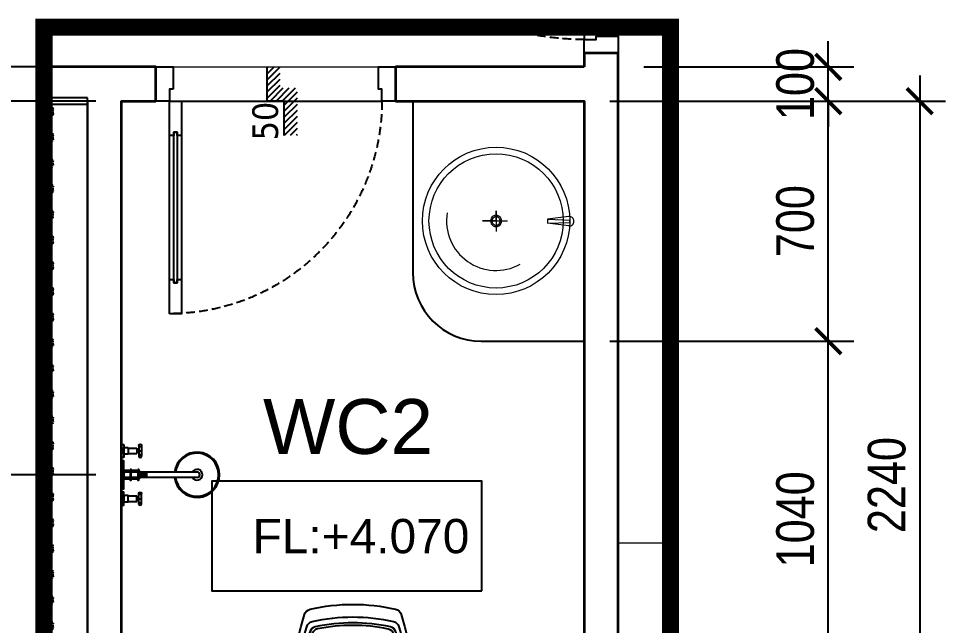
# Model space of a CAD drawing. Header units: inches. Extents: x 236662 to 497023, y -248575 to 81795.
# Drawn here: x 284442 to 287148, y -201873 to -200103 of the extents above; entities that cross this region are included whole.
import ezdxf
from ezdxf.enums import TextEntityAlignment as Align
from ezdxf.xclip import XClip

# ---------------------------------------------------------------- set-up
doc = ezdxf.new("R2010")
doc.units = ezdxf.units.IN
doc.header["$LTSCALE"] = 10
doc.header["$MEASUREMENT"] = 0
doc.header["$XCLIPFRAME"] = 2
doc.set_wipeout_variables(frame=1)
for name, pattern in [('ACAD_ISO02W100', [15, 12, -3]), ('CENTER', [2, 1.25, -0.25, 0.25, -0.25]), ('HIDDEN', [0.375, 0.25, -0.125])]:
    doc.linetypes.add(name, pattern=pattern)
for name, color, linetype in [('01. HP_TEXT', 9, 'Continuous'), ('04. HP_CUA', 153, 'Continuous'), ('07. HP_KY HIEU', 43, 'Continuous'), ('08. HP_DIM', 118, 'Continuous'), ('10. HP_VAT DUNG 1', 144, 'Continuous')]:
    doc.layers.add(name, color=color, linetype=linetype)
for name, color, linetype, lineweight in [('02. HP_BE TONG', 1, 'Continuous', 35), ('03. HP_TUONG', 2, 'Continuous', 35), ('05. HP_TRUC', 251, 'CENTER', 5), ('06. HP_THAY 2', 147, 'Continuous', 13), ('09_HP_HATCH', 8, 'Continuous', 5)]:
    doc.layers.add(name, color=color, linetype=linetype, lineweight=lineweight)
doc.styles.add('BAOANNOTE', font='Arial.ttf', dxfattribs={"width": 0.8})
doc.styles.get("Standard").update_dxf_attribs({"font": 'Arial.ttf'})
doc.styles.add('Tahoma', font='Tahoma.ttf')
doc.styles.add('TEXT (none)', font='Arial.ttf')
doc.styles.add('text2', font='VHELVCN.TTF')
doc.dimstyles.new('AL-100 (1-50)', dxfattribs={"dimscale": 0.5, "dimtxt": 220, "dimasz": 150, "dimexe": 150, "dimexo": 150, "dimgap": 80, "dimtad": 1, "dimdec": 0, "dimzin": 9, "dimtxsty": 'text2', "dimblk": 'ARCHTICK', "dimcen": 1, "dimdle": 150, "dimclrd": 256, "dimclre": 256, "dimclrt": 7, "dimadec": 0, "dimazin": 0, "dimtfac": 1, "dimtdec": 0, "dimtix": 1, "dimtmove": 2, "dimatfit": 3, "dimldrblk": 'ARCHTICK', "dimfxl": 1, "dimtolj": 1, "dimtzin": 0, "dimlwd": -1, "dimlwe": -1, "dimarcsym": 0})

# ---------------------------------------------------------------- blocks, each defined once
blk = doc.blocks.new('COT')
at = {"layer": '09_HP_HATCH'}
h = blk.add_hatch(dxfattribs=at)
h.set_pattern_fill('CHAU-01', color=256, scale=15, pattern_type=2)
h.set_pattern_definition([(50, (-55276.96531282458, -37444.20155818248), (107.589027390113, -9.412820247389265), [11.25, -123.75]), (355, (-55276.96531282458, -37444.20155818248), (-20.81270004195, 112.8288200550017), [9, -99]), (100.4514, (-55267.99956082458, -37444.98595918248), (86.77640725710323, 103.415931309143), [9.5610285, -105.1713168]), (46.1842, (-55276.96531282458, -37414.20155818248), (160.0861572938466, -24.82785214935271), [16.875, -185.625]), (96.6356, (-55263.62480107458, -37416.27055423248), (140.1994058323055, 146.1176806350662), [14.3415432, -157.75695]), (351.1842000000001, (-55276.96531282458, -37414.20155818248), (140.1992917700441, 146.1177901387987), [13.5, -148.5]), (21, (-55261.96531282458, -37421.70155818248), (89.53605781776925, -60.39283359980082), [11.25, -123.75]), (326, (-55261.96531282458, -37421.70155818248), (36.49729978823726, 108.7725067570279), [9, -99]), (71.45140000000002, (-55254.50397787459, -37426.73429908248), (126.0333942872235, 48.37957450649287), [9.5610285, -105.1713168]), (37.50000000000001, (-55276.96531282458, -37444.20155818248), (1.8239782975936, 49.93407807469672), [0, -97.8, 0, -100.5, 0, -99.375]), (7.499999999999999, (-55276.96531282458, -37444.20155818248), (39.46043061632229, 59.16175678235403), [0, -57.3, 0, -95.55, 0, -37.875]), (327.5, (-55310.41531282458, -37444.20155818248), (80.07336542586135, -3.383230760156963), [0, -37.5, 0, -117, 0, -155.25]), (317.5, (-55325.41531282458, -37444.20155818248), (87.47792540135794, 15.01574734984766), [0, -48.75, 0, -77.69999999999997, 0, -110.25]), (45, (-55276.96531282458, -37444.20155818248), (-45.07805730064239, 45.07805730064239), []), (45, (-55276.96531282458, -37425.82655818248), (-45.07805730064239, 45.07805730064239), [])])
h.paths.add_polyline_path([(0, -200), (300, -200), (300, 0), (0, 0)])
at = {"layer": '02. HP_BE TONG'}
blk.add_lwpolyline([(0, -200), (300, -200), (300, 0), (0, 0)], close=True, dxfattribs=at)
blk = doc.blocks.new('ádasdwdczxzc')
at = {"layer": '03. HP_TUONG'}
for p in [(-15000, 3599.999999999993), (-9750, 3599.999999999993), (-5550, 3599.999999999993), (-300, 3599.999999999993), (-15000, 199.9999999999927), (-9750, 199.9999999999927), (-5550, 199.9999999999927), (-300, 199.9999999999927)]:
    blk.add_blockref('COT', p, dxfattribs=at)
blk = doc.blocks.new('Level mark - Plan 2')
blk.add_lwpolyline([(12.52534868701946, 0.4000000000000022), (12.52534868701946, 3.600000000000004), (4.641523464083547, 3.600000000000004), (4.641523464083547, 0.4000000000000022)], close=True)
at = {"style": 'BAOANNOTE', "flags": 8}
blk.add_attdef('FL%%P0.000', text='', height=2, dxfattribs=at).set_placement((9, 2.000000000000003), align=Align.MIDDLE_CENTER)
blk = doc.blocks.new('Step Symbol - Metric')
h = blk.add_hatch()
h.set_pattern_fill('_USER', color=0, angle=45, style=0, pattern_type=0)
h.set_pattern_definition([(45, (0, 4), (-0.7071067811865475, 0.7071067811865476), [])])
h.paths.add_polyline_path([(8, 0), (8, -3), (-3, -3), (-3, 1), (-8, 1), (-8, 4), (0, 4), (0, 0)])
at = {"color": 0}
blk.add_lwpolyline([(8, 0), (0, 0), (0, 4), (-8, 4)], dxfattribs=at)
blk.add_attdef('Step', (2, 2), '', height=3, dxfattribs=at)
blk = doc.blocks.new('mb tang 2')
at = {"layer": '03. HP_TUONG'}
blk.add_line((-10100.00000000663, -1110.000000006373), (-10100.00000000815, -1210.000000002939), dxfattribs=at)
for points in [[(-9450.000000010012, -1110.000000000378), (-9450, -1110.000000000378), (-9450, -1070.000000000058), (-9550, -1070.000000000058), (-9550, -1110.000000000378)], [(-10800.00000000628, -1210.000000005937), (-10800.00000000675, -1110.000000006781), (-11600.0000000085, -1110.000000006781), (-11600.00000000861, -1210.00000000812), (-11000.00000000873, -1210.000000008062)], [(-9550, -1110.000000000378), (-10100.00000000663, -1110.000000002939)], [(-9450, -3450), (-9450.000000010012, -1109.999999999913)], [(-10999.99999999988, -3450), (-11000.00000000826, -1210.000000008062)], [(-10899.99999999988, -3450), (-10900.00000000815, -1210.000000006373), (-10800.00000000628, -1210.000000005937)], [(-10100.00000000815, -1210.000000002939), (-9550.000000009546, -1210.000000000087), (-9550, -3450)]]:
    blk.add_lwpolyline(points, dxfattribs=at)
at = {"layer": '06. HP_THAY 2'}
blk.add_line((-9450, -1070.000000000058), (-9450, -150), dxfattribs=at)
blk.add_lwpolyline([(-10800.00000000675, -1110.000000006781), (-10100.00000000815, -1110.000000006781), (-10100.00000000815, -1210.000000002939), (-10800.00000000675, -1210.000000002939)], close=True, dxfattribs=at)
blk.add_lwpolyline([(-8550.000000004133, -2499.999999999884), (-9450.000000004133, -2499.999999999884), (-9450.000000004133, -3450.000000000088), (-8500.000000004133, -3450.000000000088), (-8500.000000004133, -2550.000000000088)], dxfattribs=at)
ref = blk.add_blockref('Level mark - Plan 2', (-11101.24669434689, -2678.928425851657, 312.3036256982155), dxfattribs=dict(xscale=100, yscale=100, zscale=100))
ref.add_attrib('FL%%P0.000', 'FL:+4.070', dxfattribs={"height": 100, "style": 'BAOANNOTE'}).set_placement((-10201.24669434689, -2478.928425851656, 312.3036256982155), align=Align.MIDDLE_CENTER)
at = {"layer": '07. HP_KY HIEU'}
ref = blk.add_blockref('Step Symbol - Metric', (-10425.00000000722, -1210.000000011234), dxfattribs=dict(at, xscale=-12.50000000000002, yscale=12.50000000000002, zscale=12.5, rotation=90))
ref.add_attrib('Step', '50', (-10443.42209519708, -1324.289420730376), dxfattribs={"layer": '0', "color": 7, "height": 75, "rotation": 90, "style": 'Tahoma'})
at = {"layer": '08. HP_DIM'}
blk.add_blockref('ádasdwdczxzc', (0, -3600), dxfattribs=at)
at = {"layer": '01. HP_TEXT', "style": 'TEXT (none)'}
blk.add_text('WC2', height=159.8757443933733, dxfattribs=at).set_placement((-10487.07839062437, -2239.083574016229))
blk = doc.blocks.new('FDGGDFGDFGDFGFD')
at = {"color": 252}
for p, q in [((-127.375466094818, 212.849999998667), (-127.375466094818, 193.9499999987893)), ((-92.27546609507408, 212.849999998667), (-92.27546609507408, 193.9499999987893)), ((-179.999999998894, 204.7499999987195), (-179.999999998894, -204.7499999986321)), ((-146.7221141288173, 181.8006801813899), (-165.8864265785669, 200.9779275346664)), ((-100.3754660949926, 185.8499999988416), (-119.2754660948994, 185.8499999988416)), ((-215.099999998638, 174.9621921248326), (-215.099999998638, -174.9621921247744)), ((-144.8999999990919, 160.6499999990046), (-144.8999999990919, -160.6499999989173)), ((-5.82077e-11, 178.6499999988882), (-126.8999999992084, 178.6499999988882)), ((-5.82077e-11, -178.6499999988009), (-126.8999999992084, -178.6499999988009)), ((-146.7221141288173, -181.8006801813026), (-165.8864265785669, -200.9779275346082))]:
    blk.add_line(p, q, dxfattribs=at)
blk.add_lwpolyline([(-100.3754660949926, 220.9499999986146, -0.3819660112501041), (-92.32562137610512, 213.7499999986612), (-9, 213.7499999986612, -0.4142135623730951), (-5.82077e-11, 204.7499999987195), (-5.82077e-11, -204.7499999986321, -0.4142135623730951), (-9, -213.749999998603), (-170.9999999989522, -213.749999998603, -0.0564364370655281), (-673.166103373398, -128.2105084770883, -0.2718575235499975), (-687.2789320406737, -113.3153966435056, -0.1145472182879914), (-687.1546774774324, 113.3715082927083, -0.2715780745762616), (-673.0457952046999, 128.2452921960794, -0.0564225622034206), (-170.9999999989522, 213.7499999986612), (-127.3253108139033, 213.7499999986612, -0.3819660112501042), (-119.2754660948994, 220.9499999986146)], format="xyb", close=True, dxfattribs=at)
blk.add_lwpolyline([(-236.9977625434986, 195.1602102679317), (-236.9978155011195, 195.1602059842553)], close=True, dxfattribs=at)
for centre, radius, start, end in [((-170.9999999989522, 204.7499999987195), 8.999999999941785, 90, 180), ((-85.00576738244855, -1683.823519866244), 1892.321063672623, 92.87428353285412, 107.6553580714003), ((-85.01164305140264, -1683.781239714036), 1885.078447433602, 94.62454417581213, 107.5276549768078), ((-235.3639867772581, 174.9621921248326), 20.26398677862689, 0, 94.62461857228321), ((-119.2754660948994, 193.9499999987893), 8.09999999994761, 180, 270), ((-100.3754660949926, 193.9499999987893), 8.09999999994761, 270, 0), ((-126.8999999992084, 160.6499999990046), 17.99999999988357, 90, 180), ((-201.2406712780357, 2.91038e-11), 482.7593287175858, 167.5058675054793, 192.4941324945207), ((-652.7832757658907, 100.0560725173855), 20.26398677862689, 107.6553580714003, 167.5058675054793), ((-646.6305329012102, 94.45305171996006), 20.26398677862689, 107.5276549768078, 168.1004920130085), ((-195.5685613050591, -0.5965690602606628), 481.2318084654036, 168.1004920130085, 191.7373468030773), ((-646.8977398388088, -94.36919424845837), 20.26398677862689, 191.7373468030773, 252.4639596688565), ((-652.7832757658907, -100.0560725173272), 20.26398677862689, 192.4941324945207, 252.3446419285996), ((-85.00576738244855, 1683.823519866331), 1892.321063672623, 252.3446419285996, 267.1257164671459), ((-85.00576738244855, 1683.823519866331), 1885.121063672669, 252.4639596688565, 265.3753814277168), ((-235.3639867772581, -174.9621921247744), 20.26398677862689, 265.3753814277168, 0), ((-126.8999999992084, -160.6499999989173), 17.99999999988357, 180, 270), ((-170.9999999989522, -204.7499999986321), 8.999999999941785, 180, 270)]:
    blk.add_arc(centre, radius, start, end, dxfattribs=at)
blk = doc.blocks.new('xi bet')
blk.add_lwpolyline([(-4710337.241941481, 6048009.756053608), (-4710167.141941438, 6048009.756053608, 0.4142135623730951), (-4710157.691941437, 6048019.20605361), (-4710157.691941437, 6048449.181053721, 0.4142135623730951), (-4710167.141941438, 6048458.631053723), (-4710254.633843907, 6048458.631053723, 0.3819660112500659), (-4710263.086180864, 6048466.191053727), (-4710282.931180868, 6048466.191053727, 0.3819660112500354), (-4710291.383517826, 6048458.631053723), (-4710337.241941481, 6048458.631053723, 0.0564225622034208), (-4710864.390026588, 6048368.851110508, 0.2715780745762673), (-4710879.20435298, 6048353.233637405, 0.1145472182880022), (-4710879.334820271, 6048115.212387158, 0.2718575235500133), (-4710864.516350166, 6048099.572519729, 0.0564364370655258)], format="xyb", close=True)
at = {"linetype": 'Continuous', "xscale": -1, "rotation": 180}
blk.add_blockref('FDGGDFGDFGDFGFD', (-4710157.691941437, 6048234.193553668), dxfattribs=at)
blk = doc.blocks.new('DRFHBTY')
at = {"color": 251, "linetype": 'Continuous', "lineweight": 0}
for p, q in [((1752175.233137491, 23778.0170242161), (1752175.233137491, 23817.25276069845)), ((1752175.233137491, 23817.25276069845), (1752175.233137491, 23744.59399088746)), ((1752175.233137491, 23778.0170242161), (1752175.233137491, 23815.79958491004)), ((1752175.233137491, 23815.79958491004), (1752175.233137491, 23747.50034106351)), ((1752204.316261356, 23778.0170242161), (1752144.695857728, 23778.0170242161)), ((1752175.233137491, 23778.0170242161), (1752204.316261356, 23778.0170242161))]:
    blk.add_line(p, q, dxfattribs=at)
at = {"lineweight": 0}
for p, q in [((1752160.458071289, 23565.38633083125), (1752168.120416972, 23627.93605484618)), ((1752168.120416972, 23627.93605484618), (1752170.965504014, 23563.01702418583)), ((1752180.12559629, 23627.93605484618), (1752168.120416972, 23627.93605484618)), ((1752180.12559629, 23627.93605484618), (1752177.280509248, 23563.01702418583)), ((1752187.787941973, 23565.38633083125), (1752180.12559629, 23627.93605484618)), ((1752170.965504014, 23563.01702418583), (1752175.233137491, 23563.01702418583)), ((1752177.280509248, 23563.01702418583), (1752173.01287577, 23563.01702418583))]:
    blk.add_line(p, q, dxfattribs=at)
for radius in [215.000000030268, 195.8773946630222]:
    blk.add_circle((1752175.233137491, 23778.01702421614), radius, dxfattribs=at)
at = {"color": 251, "lineweight": 0}
blk.add_arc((1752175.233137491, 23778.0170242161), 144.6331586025519, 80.60392721140573, 208.9210297446728, dxfattribs=at)
at = {"color": 251, "linetype": 'Continuous', "lineweight": 0}
for centre, radius, start, end in [((1752174.766371161, 23778.0170242161), 16.24734586698737, 89.17695293566265, 270.8230470643373), ((1752174.766371161, 23778.0170242161), 11.99080336875936, 88.88475239121826, 271.1152476087818), ((1752175.233137491, 23778.0170242161), 16.24734586698737, 269.1769529356626, 90.82304706433732), ((1752175.233137491, 23778.0170242161), 11.99080336875936, 268.8847523912182, 91.11524760878171)]:
    blk.add_arc(centre, radius, start, end, dxfattribs=at)
at = {"lineweight": 0}
for centre, start, end in [((1752174.035388479, 23564.23502360044), 175.1531206494551, 270.368425727409), ((1752174.210624783, 23564.23502360044), 269.631574272591, 4.846879350544869)]:
    blk.add_arc(centre, 13.62604309480715, start, end, dxfattribs=at)
blk = doc.blocks.new('voisen')
for p, q in [((0, -108.4472534817177), (0, 108.4472534817177)), ((-0.0006415542447940001, 50.84757387742866), (0.0006415542447940001, 88.57217269286049)), ((0.0006415542447940001, 88.57217269286049), (6.288074690091888, 88.57195884146496)), ((6.288074690091888, 88.57195884146496), (6.286791581660509, 50.84736002603314)), ((6.287112358782907, 60.27850972994929), (6.287753912969492, 79.14080913760698)), ((6.286791581660509, 50.84736002603314), (-0.0006415542447940001, 50.84757387742866)), ((220.0601598834619, 7.859291424509138), (6.287433139514178, 7.859291424509138)), ((220.0601598836947, -7.859291424509138), (6.287433139630593, -7.859291424276308))]:
    blk.add_line(p, q)
at = {"color": 251}
for p, q in [((50.29998477798652, 85.2687655974878), (50.29892626754008, 54.14755935093854)), ((57.84490454115439, 85.26850897580151), (57.84384603059153, 54.14730272925226)), ((18.86197863059351, 60.27808202710002), (6.287112358782907, 60.27850972994929)), ((6.287753912969492, 79.14080913760698), (18.8626201847801, 79.14038143475774)), ((18.8626201847801, 79.14038143475774), (18.86197863059351, 60.27808202710002)), ((18.86203209304949, 61.84992929955479), (44.01175560354022, 61.84907207457582)), ((18.86256672156742, 77.56851213931805), (44.01228704390814, 77.56765491445547)), ((44.01228704390814, 77.56765491445547), (44.01175560354022, 61.84907207457582)), ((44.01187322178157, 65.30716029932955), (50.29930582636734, 65.30694751063129)), ((44.01217261463171, 74.10959235188784), (50.29960309370654, 74.10937743785325)), ((50.29960309370654, 74.10937743785325), (50.29930582636734, 65.30694751063129)), ((50.29945552279241, 69.70816247421317), (57.84437528584385, 69.70790585252689)), ((25.14930484077195, 12.57572167733451), (6.287005433114245, 12.57508012314793)), ((47.15532081638229, 12.57647015718976), (28.2930214087246, 12.57582860300317)), ((53.23188481893158, 6.289243693172465), (53.23231252172263, -6.285622578521724)), ((53.23188481893158, 6.289243693230673), (53.23231252172263, -6.285622578521724)), ((54.48937144613592, 6.28928646352142), (54.48979914886876, -6.285579808230977)), ((56.24180559907109, 6.289346067991572), (56.24223330186214, -6.285520203760825)), ((57.47835316864074, 6.289388126111588), (57.47878087143181, -6.285478145640808)), ((58.25118423538516, 6.289414412050973), (58.25161193817621, -6.285451859759632)), ((58.79215705074603, 6.289432811900041), (58.79258475353708, -6.285433459852357)), ((62.7685760151362, 6.289568060019518), (62.76900371792726, -6.285298211732878)), ((64.21733646688517, 6.28961733583128), (64.21776416967623, -6.285248935921117)), ((65.45388403639663, 6.289659393951296), (65.45431173918767, -6.285206877801101)), ((66.22671510319924, 6.289685679890682), (66.22714280593209, -6.285180591919925)), ((66.76768791856011, 6.289704079681541), (66.76811562129296, -6.285162192070856)), ((66.90817829966545, 6.289708858181256), (66.90860600245651, -6.285157413629348)), ((66.90817829966545, 6.289708858181256), (66.90860600245651, -6.285157413629348)), ((67.08233992918395, 6.289714781800284), (67.0827676319168, -6.285151489952113)), ((67.6233127445448, 6.289733181649352), (67.62374044727767, -6.285133090103044)), ((68.39614381128922, 6.289759467588737), (68.39657151408028, -6.28510680416366)), ((69.63269138080068, 6.289801525708753), (69.63311908359172, -6.285064746101853)), ((71.04778058413649, 6.289849656575825), (71.04820828692755, -6.285016615176573)), ((72.30526721134083, 6.289892426866571), (72.30569491413189, -6.284973844885826)), ((25.15016024635406, -12.57401086622849), (6.287860838638152, -12.57465242035687)), ((47.15617622196441, -12.57326238631504), (28.29387681430672, -12.57390394050162)), ((18.86203209304949, -61.8467215282144), (44.01175560354022, -61.84586430323542)), ((18.86256672156742, -77.56530436797766), (44.01228704396635, -77.56444714305691)), ((44.01228704396635, -77.56444714305691), (44.01175560354022, -61.84586430323542)), ((44.01187322178157, -65.30395252798917), (50.29930582636734, -65.3037397392909)), ((44.01217261463171, -74.10638458054746), (50.29960309370654, -74.10616966651287)), ((50.29998477798652, -85.2655578261474), (50.29892626754008, -54.14435157959815)), ((50.29960309370654, -74.10616966651287), (50.29930582636734, -65.3037397392909)), ((50.29945552279241, -69.7049547028728), (57.84437528590206, -69.7046980811865)), ((57.84490454115439, -85.26530120446114), (57.84384603064973, -54.14409495791186))]:
    blk.add_line(p, q, dxfattribs=at)
for points in [[(-0.0013900340418331, 40.86831538326805), (0.0013900340418331, -40.86831538326805), (6.288823169888928, -40.86810153193073), (6.286043101863469, 40.86852923466358)], [(0, 15.71858284878544), (6.287433139514178, 15.71858284901827), (6.287433139397763, -15.71858284878544), (0, -15.71858284878544)], [(0.0006415542447940001, -88.56896492152008), (6.288074690091888, -88.56875107012456), (6.286791581660509, -50.84415225469275), (-0.0006415542447940001, -50.84436610608827)]]:
    blk.add_lwpolyline(points, close=True)
for points in [[(25.14919791510329, 15.71943824528716), (25.15026717202272, -15.71772743418114), (28.29398373997538, -15.71762050845427), (28.29291448305594, 15.71954517095582)], [(47.15521389071365, 15.72018672514241), (47.15628314763307, -15.71697895432589), (50.29999971558573, -15.71687202859903), (50.29893045866628, 15.72029365081107)], [(53.23188481893158, 6.289243693172465), (53.23231252172263, -6.285622578521724), (72.30569491413189, -6.284973844885826), (72.30526721134083, 6.289892426866571)], [(6.287112358782907, -60.27530195860889), (6.2877539130277, -79.13760136626661), (18.8626201847801, -79.13717366341734), (18.86197863059351, -60.27487425575964)]]:
    blk.add_lwpolyline(points, close=True, dxfattribs=at)
for radius, start, end in [(66.01804796506076, 186.8371411684689, 173.1628588315311), (62.87433139529596, 187.1807557814821, 172.8192442185178), (15.71858284882399, 210.0000000000624, 149.9999999999376), (7.859291424410388, 270, 90)]:
    blk.add_arc((220.0601598835783, 2.328306e-10), radius, start, end)
for start, end in [(23.74226278068157, 53.62996775881427), (306.3739297880123, 336.2616347645368)]:
    blk.add_arc((41.03796263947152, 0.0013958041672595), 15.61738421191358, start, end, dxfattribs=at)
blk.add_ellipse((54.07244465954136, 85.26863728667377), major_axis=(-2.667531965546926, 2.667531965546926), ratio=0.9999999999982436, start_param=5.497753131275358, end_param=11.78093843845494, dxfattribs=at)
at = {"color": 251, "extrusion": (0, 0, -0.9999999999999998)}
blk.add_ellipse((54.07138614909491, 54.14743104006629), major_axis=(-2.667531965579066, 2.667531965579066), ratio=0.9999999999741468, start_param=3.927024829521498, end_param=10.21021013670108, dxfattribs=at)
at = {"color": 251}
blk.add_ellipse((54.07138614909491, -54.14422326878411), major_axis=(-0.000128310844305, 3.772459881562152), ratio=0.9999999999924208, dxfattribs=at)
at = {"color": 251, "extrusion": (0, 0, -1)}
blk.add_ellipse((54.07244465954136, -85.26542951533338), major_axis=(0.000128310844305, -3.772459881562152), ratio=0.9999999999924208, dxfattribs=at)
blk = doc.blocks.new('*U36')
blk.add_wipeout([(2250, -600), (0, -600), (0, 0), (2250, 0)])
for p, q in [((0, -600), (0, 0)), ((0, 0), (2250, 0)), ((20, -580), (20, 0)), ((2230, 0), (2230, -580)), ((2250, 0), (2250, -600)), ((2250, -580), (0, -580)), ((2250, -600), (0, -600))]:
    blk.add_line(p, q)
at = {"linetype": 'HIDDEN'}
blk.add_line((20, -300), (2230, -300), dxfattribs=at)
at = {"linetype": 'HIDDEN', "ltscale": 0.3}
for points in [[(30, -100), (40, -100, -0.4142135623730951), (50, -110), (50, -490, -0.4142135623730951), (40, -500), (30, -500, -0.4142135623730951), (20, -490), (20, -110, -0.4142135623730951)], [(105, -100), (115, -100, -0.4142135623730951), (125, -110), (125, -490, -0.4142135623730951), (115, -500), (105, -500, -0.4142135623730951), (95, -490), (95, -110, -0.4142135623730951)], [(180, -100), (190, -100, -0.4142135623730951), (200, -110), (200, -490, -0.4142135623730951), (190, -500), (180, -500, -0.4142135623730951), (170, -490), (170, -110, -0.4142135623730951)], [(255, -100), (265, -100, -0.4142135623730951), (275, -110), (275, -490, -0.4142135623730951), (265, -500), (255, -500, -0.4142135623730951), (245, -490), (245, -110, -0.4142135623730951)], [(330, -100), (340, -100, -0.4142135623730951), (350, -110), (350, -490, -0.4142135623730951), (340, -500), (330, -500, -0.4142135623730951), (320, -490), (320, -110, -0.4142135623730951)], [(405, -100), (415, -100, -0.4142135623730951), (425, -110), (425, -490, -0.4142135623730951), (415, -500), (405, -500, -0.4142135623730951), (395, -490), (395, -110, -0.4142135623730951)], [(480, -100), (490, -100, -0.4142135623730951), (500, -110), (500, -490, -0.4142135623730951), (490, -500), (480, -500, -0.4142135623730951), (470, -490), (470, -110, -0.4142135623730951)], [(555, -100), (565, -100, -0.4142135623730951), (575, -110), (575, -490, -0.4142135623730951), (565, -500), (555, -500, -0.4142135623730951), (545, -490), (545, -110, -0.4142135623730951)], [(630, -100), (640, -100, -0.4142135623730951), (650, -110), (650, -490, -0.4142135623730951), (640, -500), (630, -500, -0.4142135623730951), (620, -490), (620, -110, -0.4142135623730951)], [(705, -100), (715, -100, -0.4142135623730951), (725, -110), (725, -490, -0.4142135623730951), (715, -500), (705, -500, -0.4142135623730951), (695, -490), (695, -110, -0.4142135623730951)], [(780, -100), (790, -100, -0.4142135623730951), (800, -110), (800, -490, -0.4142135623730951), (790, -500), (780, -500, -0.4142135623730951), (770, -490), (770, -110, -0.4142135623730951)], [(855, -100), (865, -100, -0.4142135623730951), (875, -110), (875, -490, -0.4142135623730951), (865, -500), (855, -500, -0.4142135623730951), (845, -490), (845, -110, -0.4142135623730951)], [(930, -100), (940, -100, -0.4142135623730951), (950, -110), (950, -490, -0.4142135623730951), (940, -500), (930, -500, -0.4142135623730951), (920, -490), (920, -110, -0.4142135623730951)], [(1005, -100), (1015, -100, -0.4142135623730951), (1025, -110), (1025, -490, -0.4142135623730951), (1015, -500), (1005, -500, -0.4142135623730951), (995, -490), (995, -110, -0.4142135623730951)], [(1080, -100), (1090, -100, -0.4142135623730951), (1100, -110), (1100, -490, -0.4142135623730951), (1090, -500), (1080, -500, -0.4142135623730951), (1070, -490), (1070, -110, -0.4142135623730951)], [(1155, -100), (1165, -100, -0.4142135623730951), (1175, -110), (1175, -490, -0.4142135623730951), (1165, -500), (1155, -500, -0.4142135623730951), (1145, -490), (1145, -110, -0.4142135623730951)], [(1230, -100), (1240, -100, -0.4142135623730951), (1250, -110), (1250, -490, -0.4142135623730951), (1240, -500), (1230, -500, -0.4142135623730951), (1220, -490), (1220, -110, -0.4142135623730951)], [(1305, -100), (1315, -100, -0.4142135623730951), (1325, -110), (1325, -490, -0.4142135623730951), (1315, -500), (1305, -500, -0.4142135623730951), (1295, -490), (1295, -110, -0.4142135623730951)], [(1380, -100), (1390, -100, -0.4142135623730951), (1400, -110), (1400, -490, -0.4142135623730951), (1390, -500), (1380, -500, -0.4142135623730951), (1370, -490), (1370, -110, -0.4142135623730951)], [(1455, -100), (1465, -100, -0.4142135623730951), (1475, -110), (1475, -490, -0.4142135623730951), (1465, -500), (1455, -500, -0.4142135623730951), (1445, -490), (1445, -110, -0.4142135623730951)], [(1530, -100), (1540, -100, -0.4142135623730951), (1550, -110), (1550, -490, -0.4142135623730951), (1540, -500), (1530, -500, -0.4142135623730951), (1520, -490), (1520, -110, -0.4142135623730951)], [(1605, -100), (1615, -100, -0.4142135623730951), (1625, -110), (1625, -490, -0.4142135623730951), (1615, -500), (1605, -500, -0.4142135623730951), (1595, -490), (1595, -110, -0.4142135623730951)], [(1680, -100), (1690, -100, -0.4142135623730951), (1700, -110), (1700, -490, -0.4142135623730951), (1690, -500), (1680, -500, -0.4142135623730951), (1670, -490), (1670, -110, -0.4142135623730951)], [(1755, -100), (1765, -100, -0.4142135623730951), (1775, -110), (1775, -490, -0.4142135623730951), (1765, -500), (1755, -500, -0.4142135623730951), (1745, -490), (1745, -110, -0.4142135623730951)], [(1830, -100), (1840, -100, -0.4142135623730951), (1850, -110), (1850, -490, -0.4142135623730951), (1840, -500), (1830, -500, -0.4142135623730951), (1820, -490), (1820, -110, -0.4142135623730951)], [(1905, -100), (1915, -100, -0.4142135623730951), (1925, -110), (1925, -490, -0.4142135623730951), (1915, -500), (1905, -500, -0.4142135623730951), (1895, -490), (1895, -110, -0.4142135623730951)], [(1980, -100), (1990, -100, -0.4142135623730951), (2000, -110), (2000, -490, -0.4142135623730951), (1990, -500), (1980, -500, -0.4142135623730951), (1970, -490), (1970, -110, -0.4142135623730951)], [(2055, -100), (2065, -100, -0.4142135623730951), (2075, -110), (2075, -490, -0.4142135623730951), (2065, -500), (2055, -500, -0.4142135623730951), (2045, -490), (2045, -110, -0.4142135623730951)], [(2130, -100), (2140, -100, -0.4142135623730951), (2150, -110), (2150, -490, -0.4142135623730951), (2140, -500), (2130, -500, -0.4142135623730951), (2120, -490), (2120, -110, -0.4142135623730951)], [(2205, -100), (2215, -100, -0.4142135623730951), (2225, -110), (2225, -490, -0.4142135623730951), (2215, -500), (2205, -500, -0.4142135623730951), (2195, -490), (2195, -110, -0.4142135623730951)]]:
    blk.add_lwpolyline(points, format="xyb", close=True, dxfattribs=at)
for points in [[(20, -320), (20, -280), (30, -280), (30, -320)], [(2220, -320), (2220, -280), (2230, -280), (2230, -320)]]:
    blk.add_lwpolyline(points, close=True)
blk = doc.blocks.new('NOITHAT TANG 2')
at = {"layer": '10. HP_VAT DUNG 1', "elevation": 6.307693845551874}
blk.add_lwpolyline([(-9550.00000001007, 2389.999999998603), (-10050.00000001007, 2389.999999998603), (-10050.00000001001, 1889.999999999563, 0.4142135623730951), (-9850.000000010012, 1689.999999999563), (-9550.000000010012, 1689.999999999563)], format="xyb", close=True, dxfattribs=at)
at = {"layer": '10. HP_VAT DUNG 1', "xscale": -1, "rotation": 270}
blk.add_blockref('*U36', (-10999.99999999988, 150.0000000000291), dxfattribs=at)
at = {"layer": '10. HP_VAT DUNG 1', "extrusion": (0, 0, -1), "xscale": -1, "zscale": -1, "rotation": 270}
blk.add_blockref('DRFHBTY', (-13971.26680442574, -1750134.506059543, -6.307693845551874), dxfattribs=at)
at = {"layer": '10. HP_VAT DUNG 1', "rotation": 0.0012363465740166}
blk.add_blockref('voisen', (-10900.00000000675, 1299.985240083362, 3.153846922778029), dxfattribs=at)
at = {"layer": '10. HP_VAT DUNG 1', "extrusion": (0, 0, -1), "xscale": 1.049999999813735, "yscale": 1.049999999813735, "zscale": -1.049999999813735, "rotation": 270}
blk.add_blockref('xi bet', (-6340420.902104775, -4945515.575661172), dxfattribs=at)
blk = doc.blocks.new('_ArchTick')
at = {"color": 0, "linetype": 'ByBlock', "const_width": 0.15}
blk.add_lwpolyline([(-0.5, -0.5), (0.5, 0.5)], dxfattribs=at)
blk = doc.blocks.new('*D692')
at = {"layer": '08. HP_DIM', "transparency": 16777216}
for p, q in [((286806.3776721557, -202158.6336267189), (286806.3776721557, -200968.6336267193)), ((286168.1737784736, -201043.6336267193), (286881.3776721557, -201043.6336267193)), ((286168.1737784815, -202083.6336267189), (286881.3776721557, -202083.6336267189))]:
    blk.add_line(p, q, dxfattribs=at)
at = {"layer": 'Defpoints', "color": 0, "transparency": 16777216}
for p in [(286093.1737784736, -201043.6336267193, 6.307693845551874), (286806.3776721557, -201043.6336267193), (286093.1737784814, -202083.6336267189)]:
    blk.add_point(p, dxfattribs=at)
at = {"layer": '08. HP_DIM', "transparency": 16777216, "xscale": 75, "yscale": 75, "zscale": 75}
for p, rotation in [((286806.3776721557, -201043.6336267193), 90), ((286806.3776721557, -202083.6336267189), 270)]:
    blk.add_blockref('_ArchTick', p, dxfattribs=dict(at, rotation=rotation))
at = {"layer": '08. HP_DIM', "color": 7, "transparency": 16777216, "insert": (286710.2043388222, -201563.6336267192), "char_height": 110, "attachment_point": 5, "rotation": 90, "style": 'text2'}
blk.add_mtext('\\A1;1040', dxfattribs=at)
blk = doc.blocks.new('*D693')
at = {"layer": '08. HP_DIM', "transparency": 16777216}
for p, q in [((286806.3776721555, -201118.6336267194), (286806.3776721555, -200268.6336267203)), ((286168.1737784735, -200343.6336267203), (286881.3776721555, -200343.6336267203)), ((286168.1737784736, -201043.6336267193), (286881.3776721555, -201043.6336267193))]:
    blk.add_line(p, q, dxfattribs=at)
at = {"layer": 'Defpoints', "color": 0, "transparency": 16777216}
for p in [(286093.1737784735, -200343.6336267203, 6.307693845551874), (286806.3776721555, -200343.6336267203), (286093.1737784736, -201043.6336267193, 6.307693845551874)]:
    blk.add_point(p, dxfattribs=at)
at = {"layer": '08. HP_DIM', "transparency": 16777216, "xscale": 75, "yscale": 75, "zscale": 75}
for p, rotation in [((286806.3776721555, -200343.6336267203), 90), ((286806.3776721555, -201043.6336267193), 270)]:
    blk.add_blockref('_ArchTick', p, dxfattribs=dict(at, rotation=rotation))
at = {"layer": '08. HP_DIM', "color": 7, "transparency": 16777216, "insert": (286710.204338822, -200693.6336267199), "char_height": 110, "attachment_point": 5, "rotation": 90, "style": 'text2'}
blk.add_mtext('\\A1;700', dxfattribs=at)
blk = doc.blocks.new('*D694')
at = {"layer": '08. HP_DIM', "transparency": 16777216}
for p, q in [((286806.3776721557, -200243.6336267188), (286806.3776721557, -200168.6336267188)), ((286268.1737784731, -200243.6336267188), (286881.3776721557, -200243.6336267188)), ((286806.3776721557, -200343.6336267203), (286806.3776721557, -200243.6336267188)), ((286168.1737784735, -200343.6336267203), (286881.3776721557, -200343.6336267203)), ((286806.3776721557, -200343.6336267203), (286806.3776721557, -200418.6336267203))]:
    blk.add_line(p, q, dxfattribs=at)
at = {"layer": 'Defpoints', "color": 0, "transparency": 16777216}
for p in [(286193.1737784731, -200243.6336267188), (286806.3776721557, -200243.6336267188), (286093.1737784735, -200343.6336267203, 6.307693845551874)]:
    blk.add_point(p, dxfattribs=at)
at = {"layer": '08. HP_DIM', "transparency": 16777216, "xscale": 75, "yscale": 75, "zscale": 75}
for p, rotation in [((286806.3776721557, -200243.6336267188), 270), ((286806.3776721557, -200343.6336267203), 90)]:
    blk.add_blockref('_ArchTick', p, dxfattribs=dict(at, rotation=rotation))
at = {"layer": '08. HP_DIM', "color": 7, "transparency": 16777216, "insert": (286710.2043388222, -200293.6336267196), "char_height": 110, "attachment_point": 5, "rotation": 90, "style": 'text2'}
blk.add_mtext('\\A1;100', dxfattribs=at)
blk = doc.blocks.new('*D696')
at = {"layer": '08. HP_DIM', "transparency": 16777216}
for p, q in [((284196.96893924, -202658.633626719), (284196.96893924, -201358.6483866356)), ((284668.1737784768, -201433.6483866356), (284121.96893924, -201433.6483866356)), ((284668.1737784837, -202583.633626719), (284121.96893924, -202583.633626719))]:
    blk.add_line(p, q, dxfattribs=at)
at = {"layer": 'Defpoints', "color": 0, "transparency": 16777216}
for p in [(284196.96893924, -201433.6483866356), (284743.1737784769, -201433.6483866356, 3.153846922778029), (284743.1737784837, -202583.633626719)]:
    blk.add_point(p, dxfattribs=at)
at = {"layer": '08. HP_DIM', "transparency": 16777216, "xscale": 75, "yscale": 75, "zscale": 75}
for p, rotation in [((284196.96893924, -201433.6483866356), 90), ((284196.96893924, -202583.633626719), 270)]:
    blk.add_blockref('_ArchTick', p, dxfattribs=dict(at, rotation=rotation))
at = {"layer": '08. HP_DIM', "color": 7, "transparency": 16777216, "insert": (284100.7956059065, -202008.6410066773), "char_height": 110, "attachment_point": 5, "rotation": 90, "style": 'text2'}
blk.add_mtext('\\A1;1150', dxfattribs=at)
blk = doc.blocks.new('*D697')
at = {"layer": '08. HP_DIM', "transparency": 16777216}
for p, q in [((284196.9689392401, -201508.6483866356), (284196.9689392401, -200268.6336267253)), ((284668.1737784754, -200343.6336267253), (284121.9689392401, -200343.6336267253)), ((284668.1737784768, -201433.6483866356), (284121.9689392401, -201433.6483866356))]:
    blk.add_line(p, q, dxfattribs=at)
at = {"layer": 'Defpoints', "color": 0, "transparency": 16777216}
for p in [(284196.9689392401, -200343.6336267253), (284743.1737784754, -200343.6336267253), (284743.1737784769, -201433.6483866356, 3.153846922778029)]:
    blk.add_point(p, dxfattribs=at)
at = {"layer": '08. HP_DIM', "transparency": 16777216, "xscale": 75, "yscale": 75, "zscale": 75}
for p, rotation in [((284196.9689392401, -200343.6336267253), 90), ((284196.9689392401, -201433.6483866356), 270)]:
    blk.add_blockref('_ArchTick', p, dxfattribs=dict(at, rotation=rotation))
at = {"layer": '08. HP_DIM', "color": 7, "transparency": 16777216, "insert": (284100.7956059067, -200888.6410066805), "char_height": 110, "attachment_point": 5, "rotation": 90, "style": 'text2'}
blk.add_mtext('\\A1;1090', dxfattribs=at)
blk = doc.blocks.new('*D698')
at = {"layer": '08. HP_DIM', "transparency": 16777216}
for p, q in [((284196.96893924, -200243.6336267257), (284196.96893924, -200168.6336267257)), ((284768.1737784768, -200243.6336267257), (284121.96893924, -200243.6336267257)), ((284196.96893924, -200343.6336267253), (284196.96893924, -200243.6336267257)), ((284668.1737784754, -200343.6336267253), (284121.96893924, -200343.6336267253)), ((284196.96893924, -200343.6336267253), (284196.96893924, -200418.6336267253))]:
    blk.add_line(p, q, dxfattribs=at)
at = {"layer": 'Defpoints', "color": 0, "transparency": 16777216}
for p in [(284196.96893924, -200243.6336267257), (284843.1737784768, -200243.6336267257), (284743.1737784754, -200343.6336267253)]:
    blk.add_point(p, dxfattribs=at)
at = {"layer": '08. HP_DIM', "transparency": 16777216, "xscale": 75, "yscale": 75, "zscale": 75}
for p, rotation in [((284196.96893924, -200243.6336267257), 270), ((284196.96893924, -200343.6336267253), 90)]:
    blk.add_blockref('_ArchTick', p, dxfattribs=dict(at, rotation=rotation))
at = {"layer": '08. HP_DIM', "color": 7, "transparency": 16777216, "insert": (284100.7956059065, -200293.6336267255), "char_height": 110, "attachment_point": 5, "rotation": 90, "style": 'text2'}
blk.add_mtext('\\A1;100', dxfattribs=at)
blk = doc.blocks.new('*D699')
at = {"layer": '08. HP_DIM', "transparency": 16777216}
for p, q in [((287073.4408487944, -200268.633626719), (287073.4408487944, -202658.633626719)), ((286168.1737784741, -200343.633626719), (287148.4408487944, -200343.633626719)), ((286168.1737784741, -202583.633626719), (287148.4408487944, -202583.633626719))]:
    blk.add_line(p, q, dxfattribs=at)
at = {"layer": 'Defpoints', "color": 0, "transparency": 16777216}
for p in [(286093.1737784741, -200343.633626719), (286093.1737784741, -202583.633626719), (287073.4408487944, -202583.633626719)]:
    blk.add_point(p, dxfattribs=at)
at = {"layer": '08. HP_DIM', "transparency": 16777216, "xscale": 75, "yscale": 75, "zscale": 75}
for p, rotation in [((287073.4408487944, -200343.633626719), 90), ((287073.4408487944, -202583.633626719), 270)]:
    blk.add_blockref('_ArchTick', p, dxfattribs=dict(at, rotation=rotation))
at = {"layer": '08. HP_DIM', "color": 7, "transparency": 16777216, "insert": (286977.2675154609, -201463.633626719), "char_height": 110, "attachment_point": 5, "rotation": 90, "style": 'text2'}
blk.add_mtext('\\A1;2240', dxfattribs=at)
blk = doc.blocks.new('*U282')
at = {"ltscale": 100}
for p, q in [((40, 790.0000000005675), (39.99999999708962, 200.0000000005239)), ((74.9999999970896, 200.0000000007944), (75, 790.0000000008382))]:
    blk.add_line(p, q, dxfattribs=at)
at = {"color": 8, "ltscale": 100}
blk.add_line((39.99999999854482, 100.0000000005238), (829.9999999985885, 99.99999999950523), dxfattribs=at)
at = {"ltscale": 100}
for points in [[(39.99999999854482, 890.0000000005675), (40, 790.0000000005675), (52.5, 790.0000000008089), (52.49999999988359, 800.0000000008089), (62.49999999988359, 800.000000000911), (62.5, 790.0000000009107), (75, 790.0000000008382), (74.9999999985448, 890.0000000008382)], [(62.4999999970896, 200.0000000008672), (62.49999999720603, 190.0000000008672), (52.49999999720603, 190.0000000007653), (52.4999999970896, 200.0000000007653), (39.99999999708962, 200.0000000005239), (39.99999999854482, 100.0000000005238), (74.9999999985448, 100.0000000008235), (74.9999999970896, 200.0000000007944)], [(49.99999999923966, 65.0000000007276), (39.99999999923966, 65.00000000052387), (39.99999999854482, 100.0000000005238), (-1.4551915e-09, 100), (0, 0), (50, 7.275958e-10)], [(869.9999999985303, 100), (829.9999999985885, 99.99999999950523), (829.9999999992833, 64.99999999950525), (819.9999999992833, 64.99999999928696), (820.0000000000437, -7.130438e-10), (870.0000000000437, 0)]]:
    blk.add_lwpolyline(points, close=True, dxfattribs=at)
at = {"color": 8, "ltscale": 100}
blk.add_lwpolyline([(62.49999999988359, 800.000000000911), (52.49999999988359, 800.0000000008089), (52.49999999720603, 190.0000000007653), (62.49999999720603, 190.0000000008672)], close=True, dxfattribs=at)
at = {"color": 8, "linetype": 'HIDDEN', "ltscale": 10}
blk.add_arc((39.99999999854482, 100.0000000005238), 790.0000000000442, 359.9999999999189, 90, dxfattribs=at)
blk = doc.blocks.new('*U33')
at = {"ltscale": 100}
for p, q in [((40, 620.0000000005821), (39.99999999708962, 200.0000000005239)), ((74.9999999970896, 200.0000000007944), (75, 620.0000000008527))]:
    blk.add_line(p, q, dxfattribs=at)
at = {"color": 8, "ltscale": 100}
blk.add_line((39.99999999854482, 100.0000000005238), (659.999999998603, 99.99999999950523), dxfattribs=at)
at = {"ltscale": 100}
for points in [[(39.9999999985448, 720.0000000005821), (40, 620.0000000005821), (52.5, 620.0000000008235), (52.49999999988356, 630.0000000008235), (62.49999999988356, 630.0000000009254), (62.5, 620.0000000009254), (75, 620.0000000008527), (74.9999999985448, 720.0000000008527)], [(62.4999999970896, 200.0000000008672), (62.49999999720603, 190.0000000008672), (52.49999999720603, 190.0000000007653), (52.4999999970896, 200.0000000007653), (39.99999999708962, 200.0000000005239), (39.99999999854482, 100.0000000005238), (74.9999999985448, 100.0000000008235), (74.9999999970896, 200.0000000007944)], [(49.99999999923966, 65.0000000007276), (39.99999999923966, 65.00000000052387), (39.99999999854482, 100.0000000005238), (-1.4551915e-09, 100), (0, 0), (50, 7.275958e-10)], [(699.9999999985448, 100), (659.999999998603, 99.99999999950523), (659.9999999992978, 64.99999999950525), (649.9999999992978, 64.99999999928696), (650.0000000000582, -7.130438e-10), (700.0000000000583, 0)]]:
    blk.add_lwpolyline(points, close=True, dxfattribs=at)
at = {"color": 8, "ltscale": 100}
blk.add_lwpolyline([(62.49999999988356, 630.0000000009254), (52.49999999988356, 630.0000000008235), (52.49999999720603, 190.0000000007653), (62.49999999720603, 190.0000000008672)], close=True, dxfattribs=at)
at = {"color": 8, "linetype": 'HIDDEN', "ltscale": 10}
blk.add_arc((39.99999999854482, 100.0000000005238), 620.0000000000581, 359.999999999919, 90, dxfattribs=at)
blk = doc.blocks.new('CUA TANG 2')
at = {"layer": '04. HP_CUA'}
for name, p, xscale, rotation in [('*U282', (5550, -200), -1.000000000000001, 90), ('*U33', (4199.999999993248, -1110.000000006373), -1, 180)]:
    blk.add_blockref(name, p, dxfattribs=dict(at, xscale=xscale, rotation=rotation))

msp = doc.modelspace()

# ---------------------------------------------------------------- block references
ref = msp.add_blockref('mb tang 2', (295643.1737784835, -199133.6336267188))
XClip(ref).set_block_clipping_path([(-11126.49694055767, -3760.033895593311), (-9297.592198404076, -993.9278662088036)])

# ---------------------------------------------------------------- next in the draw order: block references
at = {"layer": '08. HP_DIM'}
ref = msp.add_blockref('NOITHAT TANG 2', (295643.1737784835, -202733.6336267188), dxfattribs=at)
XClip(ref).set_block_clipping_path([(-11126.49694055767, -160.03389559331117), (-9297.592198404076, 2606.0721337911964)])

# ---------------------------------------------------------------- next in the draw order: linework, layer by layer
at = {"layer": '05. HP_TRUC', "ltscale": 10}
msp.add_line((286193.1737784835, -200403.9537119332), (286193.1737784835, -204059.1827279001), dxfattribs=at)
at = {"layer": '07. HP_KY HIEU', "linetype": 'ACAD_ISO02W100', "ltscale": 5, "const_width": 50, "elevation": -6.307693845551874}
msp.add_lwpolyline([(284516.6768379258, -200127.5614929276), (286345.5815800794, -200127.5614929276), (286345.5815800794, -202893.6675223121), (284516.6768379258, -202893.6675223121)], close=True, dxfattribs=at)
at = {"layer": '08. HP_DIM'}
msp.add_line((286093.1737784735, -201811.6631465517, 6.307693845551874), (286093.1737784735, -200943.6336267192, 6.307693845551874), dxfattribs=at)

# ---------------------------------------------------------------- next in the draw order: block references
ref = msp.add_blockref('CUA TANG 2', (280643.1737784835, -199133.6336267184), dxfattribs=at)
XClip(ref).set_block_clipping_path([(3873.5030594422715, -3760.0338955937186), (5702.407801595866, -993.9278662092111)])

# ---------------------------------------------------------------- next in the draw order: dimensions: what is measured, and where the dimension line sits
for base, p1, p2, picture, middle in [((284196.96893924, -200243.6336267257), (284743.1737784754, -200343.6336267252), (284843.1737784768, -200243.6336267256), '*D698', (284100.7956059065, -200293.6336267255)), ((286806.3776721557, -200243.6336267188), (286093.1737784734, -200343.6336267202, 6.307693845551874), (286193.1737784729, -200243.6336267187), '*D694', (286710.2043388222, -200293.6336267196)), ((284196.9689392401, -200343.6336267253), (284743.1737784767, -201433.6483866355, 3.153846922778029), (284743.1737784754, -200343.6336267252), '*D697', (284100.7956059067, -200888.6410066805)), ((286806.3776721555, -200343.6336267203), (286093.1737784735, -201043.6336267193, 6.307693845551874), (286093.1737784734, -200343.6336267202, 6.307693845551874), '*D693', (286710.204338822, -200693.6336267199)), ((287073.4408487944, -202583.633626719), (286093.1737784739, -200343.6336267189), (286093.1737784739, -202583.6336267188), '*D699', (286977.2675154609, -201463.633626719)), ((286806.3776721557, -201043.6336267193), (286093.1737784813, -202083.6336267188), (286093.1737784735, -201043.6336267193, 6.307693845551874), '*D692', (286710.2043388222, -201563.6336267192)), ((284196.96893924, -201433.6483866356), (284743.1737784836, -202583.6336267188), (284743.1737784767, -201433.6483866355, 3.153846922778029), '*D696', (284100.7956059065, -202008.6410066773))]:
    dim = msp.add_linear_dim(base=base, p1=p1, p2=p2, angle=90, dimstyle='AL-100 (1-50)', dxfattribs=at)
    dim.commit()
    dim.dimension.update_dxf_attribs({"geometry": picture, "text_midpoint": middle})

doc.saveas('drawing.dxf')
